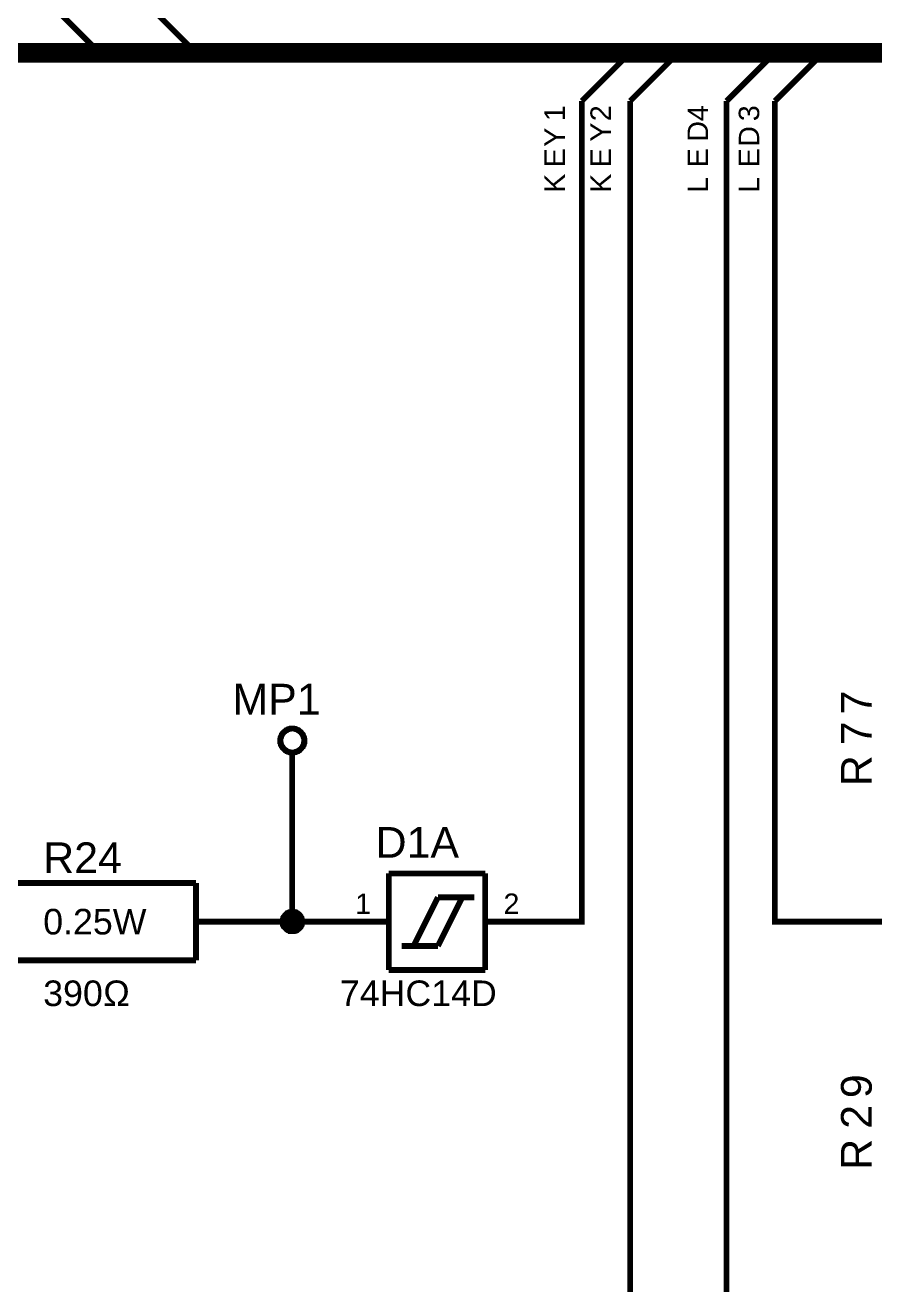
# Model space of a CAD drawing. Header units: millimetres. Extents: x -2024 to 917, y -725 to 13.
# Drawn here: x -1962.7 to -1918.7, y -630.5 to -565.2 of the extents above; entities that cross this region are included whole.
import ezdxf

# ---------------------------------------------------------------- set-up
doc = ezdxf.new("R2010")
doc.units = ezdxf.units.MM
doc.styles.get("Standard").update_dxf_attribs({"font": 'arial.ttf'})

msp = doc.modelspace()

# ---------------------------------------------------------------- linework, layer by layer
at = {"color": 7}
for points, const_width in [([(-1961.385, -564.167), (-1958.886, -566.668)], 0.3), ([(-1956.387, -564.167), (-1953.887, -566.668)], 0.3), ([(-1689.021, -629.177), (-1689.021, -566.668), (-2023.865, -566.668)], 1.016), ([(-1933.91, -569.168), (-1931.411, -566.668)], 0.3), ([(-1931.411, -569.168), (-1928.912, -566.668)], 0.3), ([(-1926.413, -569.168), (-1923.913, -566.668)], 0.3), ([(-1923.913, -569.168), (-1921.414, -566.668)], 0.3), ([(-1936.409, -611.675), (-1933.91, -611.675), (-1933.91, -569.168)], 0.3), ([(-1936.409, -669.167), (-1931.411, -669.167), (-1931.411, -569.168)], 0.3), ([(-1916.416, -669.167), (-1926.413, -669.167), (-1926.413, -569.168)], 0.3), ([(-1916.416, -611.675), (-1923.913, -611.675), (-1923.913, -569.168)], 0.3), ([(-1949.518, -602.302), (-1949.518, -602.269), (-1949.518, -602.236), (-1949.518, -602.203), (-1949.501, -602.17), (-1949.501, -602.137), (-1949.485, -602.12), (-1949.485, -602.087), (-1949.468, -602.054), (-1949.452, -602.037), (-1949.435, -602.004), (-1949.435, -601.971), (-1949.419, -601.955), (-1949.402, -601.921), (-1949.369, -601.905), (-1949.352, -601.872), (-1949.336, -601.855), (-1949.319, -601.839), (-1949.286, -601.822), (-1949.27, -601.805), (-1949.236, -601.772), (-1949.22, -601.756), (-1949.187, -601.756), (-1949.17, -601.739), (-1949.137, -601.723), (-1949.121, -601.706), (-1949.088, -601.706), (-1949.054, -601.69), (-1949.021, -601.69), (-1949.005, -601.673), (-1948.972, -601.673), (-1948.939, -601.673), (-1948.905, -601.673)], 0.3), ([(-1948.905, -601.673), (-1948.939, -601.673), (-1948.972, -601.673), (-1949.005, -601.673), (-1949.021, -601.69), (-1949.054, -601.69), (-1949.088, -601.706), (-1949.121, -601.706), (-1949.137, -601.723), (-1949.17, -601.739), (-1949.187, -601.756), (-1949.22, -601.756), (-1949.236, -601.772), (-1949.27, -601.805), (-1949.286, -601.822), (-1949.319, -601.839), (-1949.336, -601.855), (-1949.352, -601.872), (-1949.369, -601.905), (-1949.402, -601.921), (-1949.419, -601.955), (-1949.435, -601.971), (-1949.435, -602.004), (-1949.452, -602.037), (-1949.468, -602.054), (-1949.485, -602.087), (-1949.485, -602.12), (-1949.501, -602.137), (-1949.501, -602.17), (-1949.518, -602.203), (-1949.518, -602.236), (-1949.518, -602.269), (-1949.518, -602.302)], 0.3), ([(-1948.905, -601.673), (-1948.872, -601.673), (-1948.839, -601.673), (-1948.806, -601.673), (-1948.773, -601.69), (-1948.74, -601.69), (-1948.723, -601.706), (-1948.69, -601.706), (-1948.657, -601.723), (-1948.641, -601.739), (-1948.608, -601.756), (-1948.574, -601.756), (-1948.558, -601.772), (-1948.525, -601.805), (-1948.508, -601.822), (-1948.475, -601.839), (-1948.459, -601.855), (-1948.442, -601.872), (-1948.425, -601.905), (-1948.409, -601.921), (-1948.376, -601.955), (-1948.359, -601.971), (-1948.359, -602.004), (-1948.343, -602.037), (-1948.326, -602.054), (-1948.31, -602.087), (-1948.31, -602.12), (-1948.293, -602.137), (-1948.293, -602.17), (-1948.277, -602.203), (-1948.277, -602.236), (-1948.277, -602.269), (-1948.277, -602.302)], 0.3), ([(-1948.277, -602.302), (-1948.277, -602.269), (-1948.277, -602.236), (-1948.277, -602.203), (-1948.293, -602.17), (-1948.293, -602.137), (-1948.31, -602.12), (-1948.31, -602.087), (-1948.326, -602.054), (-1948.343, -602.037), (-1948.359, -602.004), (-1948.359, -601.971), (-1948.376, -601.955), (-1948.409, -601.921), (-1948.425, -601.905), (-1948.442, -601.872), (-1948.459, -601.855), (-1948.475, -601.839), (-1948.508, -601.822), (-1948.525, -601.805), (-1948.558, -601.772), (-1948.574, -601.756), (-1948.608, -601.756), (-1948.641, -601.739), (-1948.657, -601.723), (-1948.69, -601.706), (-1948.723, -601.706), (-1948.74, -601.69), (-1948.773, -601.69), (-1948.806, -601.673), (-1948.839, -601.673), (-1948.872, -601.673), (-1948.905, -601.673)], 0.3), ([(-1948.905, -602.915), (-1948.939, -602.915), (-1948.972, -602.915), (-1949.005, -602.915), (-1949.021, -602.898), (-1949.054, -602.898), (-1949.088, -602.882), (-1949.121, -602.882), (-1949.137, -602.865), (-1949.17, -602.849), (-1949.187, -602.832), (-1949.22, -602.832), (-1949.236, -602.816), (-1949.27, -602.799), (-1949.286, -602.766), (-1949.319, -602.749), (-1949.336, -602.733), (-1949.352, -602.716), (-1949.369, -602.683), (-1949.402, -602.667), (-1949.419, -602.633), (-1949.435, -602.617), (-1949.435, -602.584), (-1949.452, -602.567), (-1949.468, -602.534), (-1949.485, -602.518), (-1949.485, -602.484), (-1949.501, -602.451), (-1949.501, -602.418), (-1949.518, -602.402), (-1949.518, -602.368), (-1949.518, -602.335), (-1949.518, -602.302)], 0.3), ([(-1949.518, -602.302), (-1949.518, -602.302)], 0.3), ([(-1949.518, -602.302), (-1949.518, -602.335), (-1949.518, -602.368), (-1949.518, -602.402), (-1949.501, -602.418), (-1949.501, -602.451), (-1949.485, -602.484), (-1949.485, -602.518), (-1949.468, -602.534), (-1949.452, -602.567), (-1949.435, -602.584), (-1949.435, -602.617), (-1949.419, -602.633), (-1949.402, -602.667), (-1949.369, -602.683), (-1949.352, -602.716), (-1949.336, -602.733), (-1949.319, -602.749), (-1949.286, -602.766), (-1949.27, -602.799), (-1949.236, -602.816), (-1949.22, -602.832), (-1949.187, -602.832), (-1949.17, -602.849), (-1949.137, -602.865), (-1949.121, -602.882), (-1949.088, -602.882), (-1949.054, -602.898), (-1949.021, -602.898), (-1949.005, -602.915), (-1948.972, -602.915), (-1948.939, -602.915), (-1948.905, -602.915)], 0.3), ([(-1948.277, -602.302), (-1948.277, -602.335), (-1948.277, -602.368), (-1948.277, -602.402), (-1948.293, -602.418), (-1948.293, -602.451), (-1948.31, -602.484), (-1948.31, -602.518), (-1948.326, -602.534), (-1948.343, -602.567), (-1948.359, -602.584), (-1948.359, -602.617), (-1948.376, -602.633), (-1948.409, -602.667), (-1948.425, -602.683), (-1948.442, -602.716), (-1948.459, -602.733), (-1948.475, -602.749), (-1948.508, -602.766), (-1948.525, -602.799), (-1948.558, -602.816), (-1948.574, -602.832), (-1948.608, -602.832), (-1948.641, -602.849), (-1948.657, -602.865), (-1948.69, -602.882), (-1948.723, -602.882), (-1948.74, -602.898), (-1948.773, -602.898), (-1948.806, -602.915), (-1948.839, -602.915), (-1948.872, -602.915), (-1948.905, -602.915)], 0.3), ([(-1948.905, -602.915), (-1948.872, -602.915), (-1948.839, -602.915), (-1948.806, -602.915), (-1948.773, -602.898), (-1948.74, -602.898), (-1948.723, -602.882), (-1948.69, -602.882), (-1948.657, -602.865), (-1948.641, -602.849), (-1948.608, -602.832), (-1948.574, -602.832), (-1948.558, -602.816), (-1948.525, -602.799), (-1948.508, -602.766), (-1948.475, -602.749), (-1948.459, -602.733), (-1948.442, -602.716), (-1948.425, -602.683), (-1948.409, -602.667), (-1948.376, -602.633), (-1948.359, -602.617), (-1948.359, -602.584), (-1948.343, -602.567), (-1948.326, -602.534), (-1948.31, -602.518), (-1948.31, -602.484), (-1948.293, -602.451), (-1948.293, -602.418), (-1948.277, -602.402), (-1948.277, -602.368), (-1948.277, -602.335), (-1948.277, -602.302)], 0.3), ([(-1948.277, -602.302), (-1948.277, -602.302), (-1948.277, -602.302), (-1948.277, -602.302), (-1948.277, -602.302), (-1948.277, -602.302), (-1948.277, -602.302), (-1948.277, -602.302), (-1948.277, -602.302), (-1948.277, -602.302), (-1948.277, -602.302), (-1948.277, -602.302), (-1948.277, -602.302), (-1948.277, -602.302), (-1948.277, -602.302), (-1948.277, -602.302), (-1948.277, -602.302), (-1948.277, -602.302), (-1948.277, -602.302), (-1948.277, -602.302), (-1948.277, -602.302), (-1948.277, -602.302), (-1948.277, -602.302), (-1948.277, -602.302), (-1948.277, -602.302), (-1948.277, -602.302), (-1948.277, -602.302), (-1948.277, -602.302), (-1948.277, -602.302), (-1948.277, -602.302), (-1948.277, -602.302), (-1948.277, -602.302), (-1948.277, -602.302)], 0.3), ([(-1948.277, -602.302), (-1948.277, -602.302)], 0.3), ([(-1948.905, -602.915), (-1948.905, -604.173)], 0.3), ([(-1948.905, -604.173), (-1948.905, -611.675)], 0.3), ([(-1943.907, -609.174), (-1938.909, -609.174)], 0.3), ([(-1943.907, -614.175), (-1943.907, -609.174)], 0.3), ([(-1938.909, -609.174), (-1938.909, -614.175)], 0.3), ([(-1963.884, -609.671), (-1953.887, -609.671)], 0.3), ([(-1953.887, -609.671), (-1953.887, -613.678)], 0.3), ([(-1942.616, -612.933), (-1941.358, -610.416)], 0.3), ([(-1941.358, -610.416), (-1939.471, -610.416)], 0.3), ([(-1941.358, -612.933), (-1940.1, -610.416)], 0.3), ([(-1949.402, -611.675), (-1949.402, -611.641), (-1949.402, -611.625), (-1949.402, -611.592), (-1949.385, -611.575), (-1949.385, -611.542), (-1949.385, -611.526), (-1949.369, -611.492), (-1949.369, -611.476), (-1949.352, -611.459), (-1949.336, -611.426), (-1949.336, -611.41), (-1949.319, -611.393), (-1949.303, -611.377), (-1949.286, -611.343), (-1949.27, -611.327), (-1949.253, -611.31), (-1949.236, -611.294), (-1949.22, -611.277), (-1949.203, -611.261), (-1949.187, -611.244), (-1949.154, -611.244), (-1949.137, -611.227), (-1949.121, -611.211), (-1949.088, -611.194), (-1949.071, -611.194), (-1949.054, -611.178), (-1949.021, -611.178), (-1949.005, -611.178), (-1948.972, -611.161), (-1948.955, -611.161), (-1948.922, -611.161), (-1948.905, -611.161)], 0.3), ([(-1949.402, -611.675), (-1949.402, -611.641), (-1949.402, -611.625), (-1949.402, -611.592), (-1949.385, -611.575), (-1949.385, -611.542), (-1949.385, -611.526), (-1949.369, -611.492), (-1949.369, -611.476), (-1949.352, -611.459), (-1949.336, -611.426), (-1949.336, -611.41), (-1949.319, -611.393), (-1949.303, -611.377), (-1949.286, -611.343), (-1949.27, -611.327), (-1949.253, -611.31), (-1949.236, -611.294), (-1949.22, -611.277), (-1949.203, -611.261), (-1949.187, -611.244), (-1949.154, -611.244), (-1949.137, -611.227), (-1949.121, -611.211), (-1949.088, -611.194), (-1949.071, -611.194), (-1949.054, -611.178), (-1949.021, -611.178), (-1949.005, -611.178), (-1948.972, -611.161), (-1948.955, -611.161), (-1948.922, -611.161), (-1948.905, -611.161)], 0.3), ([(-1949.402, -611.675), (-1949.402, -611.641), (-1949.402, -611.625), (-1949.402, -611.592), (-1949.385, -611.575), (-1949.385, -611.542), (-1949.385, -611.526), (-1949.369, -611.492), (-1949.369, -611.476), (-1949.352, -611.459), (-1949.336, -611.426), (-1949.336, -611.41), (-1949.319, -611.393), (-1949.303, -611.377), (-1949.286, -611.343), (-1949.27, -611.327), (-1949.253, -611.31), (-1949.236, -611.294), (-1949.22, -611.277), (-1949.203, -611.261), (-1949.187, -611.244), (-1949.154, -611.244), (-1949.137, -611.227), (-1949.121, -611.211), (-1949.088, -611.194), (-1949.071, -611.194), (-1949.054, -611.178), (-1949.021, -611.178), (-1949.005, -611.178), (-1948.972, -611.161), (-1948.955, -611.161), (-1948.922, -611.161), (-1948.905, -611.161)], 0.3), ([(-1949.402, -611.675), (-1949.402, -611.641), (-1949.402, -611.625), (-1949.402, -611.592), (-1949.385, -611.575), (-1949.385, -611.542), (-1949.385, -611.526), (-1949.369, -611.492), (-1949.369, -611.476), (-1949.352, -611.459), (-1949.336, -611.426), (-1949.336, -611.41), (-1949.319, -611.393), (-1949.303, -611.377), (-1949.286, -611.343), (-1949.27, -611.327), (-1949.253, -611.31), (-1949.236, -611.294), (-1949.22, -611.277), (-1949.203, -611.261), (-1949.187, -611.244), (-1949.154, -611.244), (-1949.137, -611.227), (-1949.121, -611.211), (-1949.088, -611.194), (-1949.071, -611.194), (-1949.054, -611.178), (-1949.021, -611.178), (-1949.005, -611.178), (-1948.972, -611.161), (-1948.955, -611.161), (-1948.922, -611.161), (-1948.905, -611.161)], 0.3), ([(-1949.402, -611.675), (-1949.402, -611.641), (-1949.402, -611.625), (-1949.402, -611.592), (-1949.385, -611.575), (-1949.385, -611.542), (-1949.385, -611.526), (-1949.369, -611.492), (-1949.369, -611.476), (-1949.352, -611.459), (-1949.336, -611.426), (-1949.336, -611.41), (-1949.319, -611.393), (-1949.303, -611.377), (-1949.286, -611.343), (-1949.27, -611.327), (-1949.253, -611.31), (-1949.236, -611.294), (-1949.22, -611.277), (-1949.203, -611.261), (-1949.187, -611.244), (-1949.154, -611.244), (-1949.137, -611.227), (-1949.121, -611.211), (-1949.088, -611.194), (-1949.071, -611.194), (-1949.054, -611.178), (-1949.021, -611.178), (-1949.005, -611.178), (-1948.972, -611.161), (-1948.955, -611.161), (-1948.922, -611.161), (-1948.905, -611.161)], 0.0991), ([(-1949.402, -611.675), (-1949.402, -611.641), (-1949.402, -611.625), (-1949.402, -611.592), (-1949.385, -611.575), (-1949.385, -611.542), (-1949.385, -611.526), (-1949.369, -611.492), (-1949.369, -611.476), (-1949.352, -611.459), (-1949.336, -611.426), (-1949.336, -611.41), (-1949.319, -611.393), (-1949.303, -611.377), (-1949.286, -611.343), (-1949.27, -611.327), (-1949.253, -611.31), (-1949.236, -611.294), (-1949.22, -611.277), (-1949.203, -611.261), (-1949.187, -611.244), (-1949.154, -611.244), (-1949.137, -611.227), (-1949.121, -611.211), (-1949.088, -611.194), (-1949.071, -611.194), (-1949.054, -611.178), (-1949.021, -611.178), (-1949.005, -611.178), (-1948.972, -611.161), (-1948.955, -611.161), (-1948.922, -611.161), (-1948.905, -611.161)], 0.0991), ([(-1949.402, -611.675), (-1949.402, -611.641), (-1949.402, -611.625), (-1949.402, -611.592), (-1949.385, -611.575), (-1949.385, -611.542), (-1949.385, -611.526), (-1949.369, -611.492), (-1949.369, -611.476), (-1949.352, -611.459), (-1949.336, -611.426), (-1949.336, -611.41), (-1949.319, -611.393), (-1949.303, -611.377), (-1949.286, -611.343), (-1949.27, -611.327), (-1949.253, -611.31), (-1949.236, -611.294), (-1949.22, -611.277), (-1949.203, -611.261), (-1949.187, -611.244), (-1949.154, -611.244), (-1949.137, -611.227), (-1949.121, -611.211), (-1949.088, -611.194), (-1949.071, -611.194), (-1949.054, -611.178), (-1949.021, -611.178), (-1949.005, -611.178), (-1948.972, -611.161), (-1948.955, -611.161), (-1948.922, -611.161), (-1948.905, -611.161)], 0.0991), ([(-1949.402, -611.675), (-1949.402, -611.641), (-1949.402, -611.625), (-1949.402, -611.592), (-1949.385, -611.575), (-1949.385, -611.542), (-1949.385, -611.526), (-1949.369, -611.492), (-1949.369, -611.476), (-1949.352, -611.459), (-1949.336, -611.426), (-1949.336, -611.41), (-1949.319, -611.393), (-1949.303, -611.377), (-1949.286, -611.343), (-1949.27, -611.327), (-1949.253, -611.31), (-1949.236, -611.294), (-1949.22, -611.277), (-1949.203, -611.261), (-1949.187, -611.244), (-1949.154, -611.244), (-1949.137, -611.227), (-1949.121, -611.211), (-1949.088, -611.194), (-1949.071, -611.194), (-1949.054, -611.178), (-1949.021, -611.178), (-1949.005, -611.178), (-1948.972, -611.161), (-1948.955, -611.161), (-1948.922, -611.161), (-1948.905, -611.161)], 0.0991), ([(-1948.905, -611.161), (-1948.905, -611.161)], 0.3), ([(-1948.905, -611.161), (-1948.872, -611.161), (-1948.856, -611.161), (-1948.823, -611.161), (-1948.806, -611.178), (-1948.773, -611.178), (-1948.756, -611.178), (-1948.723, -611.194), (-1948.707, -611.194), (-1948.69, -611.211), (-1948.657, -611.227), (-1948.641, -611.244), (-1948.624, -611.244), (-1948.608, -611.261), (-1948.574, -611.277), (-1948.558, -611.294), (-1948.541, -611.31), (-1948.525, -611.327), (-1948.508, -611.343), (-1948.492, -611.377), (-1948.475, -611.393), (-1948.475, -611.41), (-1948.459, -611.426), (-1948.442, -611.459), (-1948.425, -611.476), (-1948.425, -611.492), (-1948.409, -611.526), (-1948.409, -611.542), (-1948.409, -611.575), (-1948.392, -611.592), (-1948.392, -611.625), (-1948.392, -611.641), (-1948.392, -611.675)], 0.3), ([(-1948.905, -611.161), (-1948.905, -611.161)], 0.3), ([(-1948.905, -611.161), (-1948.872, -611.161), (-1948.856, -611.161), (-1948.823, -611.161), (-1948.806, -611.178), (-1948.773, -611.178), (-1948.756, -611.178), (-1948.723, -611.194), (-1948.707, -611.194), (-1948.69, -611.211), (-1948.657, -611.227), (-1948.641, -611.244), (-1948.624, -611.244), (-1948.608, -611.261), (-1948.574, -611.277), (-1948.558, -611.294), (-1948.541, -611.31), (-1948.525, -611.327), (-1948.508, -611.343), (-1948.492, -611.377), (-1948.475, -611.393), (-1948.475, -611.41), (-1948.459, -611.426), (-1948.442, -611.459), (-1948.425, -611.476), (-1948.425, -611.492), (-1948.409, -611.526), (-1948.409, -611.542), (-1948.409, -611.575), (-1948.392, -611.592), (-1948.392, -611.625), (-1948.392, -611.641), (-1948.392, -611.675)], 0.3), ([(-1948.905, -611.161), (-1948.905, -611.161)], 0.3), ([(-1948.905, -611.161), (-1948.872, -611.161), (-1948.856, -611.161), (-1948.823, -611.161), (-1948.806, -611.178), (-1948.773, -611.178), (-1948.756, -611.178), (-1948.723, -611.194), (-1948.707, -611.194), (-1948.69, -611.211), (-1948.657, -611.227), (-1948.641, -611.244), (-1948.624, -611.244), (-1948.608, -611.261), (-1948.574, -611.277), (-1948.558, -611.294), (-1948.541, -611.31), (-1948.525, -611.327), (-1948.508, -611.343), (-1948.492, -611.377), (-1948.475, -611.393), (-1948.475, -611.41), (-1948.459, -611.426), (-1948.442, -611.459), (-1948.425, -611.476), (-1948.425, -611.492), (-1948.409, -611.526), (-1948.409, -611.542), (-1948.409, -611.575), (-1948.392, -611.592), (-1948.392, -611.625), (-1948.392, -611.641), (-1948.392, -611.675)], 0.3), ([(-1948.905, -611.161), (-1948.905, -611.161)], 0.3), ([(-1948.905, -611.161), (-1948.872, -611.161), (-1948.856, -611.161), (-1948.823, -611.161), (-1948.806, -611.178), (-1948.773, -611.178), (-1948.756, -611.178), (-1948.723, -611.194), (-1948.707, -611.194), (-1948.69, -611.211), (-1948.657, -611.227), (-1948.641, -611.244), (-1948.624, -611.244), (-1948.608, -611.261), (-1948.574, -611.277), (-1948.558, -611.294), (-1948.541, -611.31), (-1948.525, -611.327), (-1948.508, -611.343), (-1948.492, -611.377), (-1948.475, -611.393), (-1948.475, -611.41), (-1948.459, -611.426), (-1948.442, -611.459), (-1948.425, -611.476), (-1948.425, -611.492), (-1948.409, -611.526), (-1948.409, -611.542), (-1948.409, -611.575), (-1948.392, -611.592), (-1948.392, -611.625), (-1948.392, -611.641), (-1948.392, -611.675)], 0.3), ([(-1948.905, -611.161), (-1948.905, -611.161)], 0.0991), ([(-1948.905, -611.161), (-1948.872, -611.161), (-1948.856, -611.161), (-1948.823, -611.161), (-1948.806, -611.178), (-1948.773, -611.178), (-1948.756, -611.178), (-1948.723, -611.194), (-1948.707, -611.194), (-1948.69, -611.211), (-1948.657, -611.227), (-1948.641, -611.244), (-1948.624, -611.244), (-1948.608, -611.261), (-1948.574, -611.277), (-1948.558, -611.294), (-1948.541, -611.31), (-1948.525, -611.327), (-1948.508, -611.343), (-1948.492, -611.377), (-1948.475, -611.393), (-1948.475, -611.41), (-1948.459, -611.426), (-1948.442, -611.459), (-1948.425, -611.476), (-1948.425, -611.492), (-1948.409, -611.526), (-1948.409, -611.542), (-1948.409, -611.575), (-1948.392, -611.592), (-1948.392, -611.625), (-1948.392, -611.641), (-1948.392, -611.675)], 0.0991), ([(-1948.905, -611.161), (-1948.905, -611.161)], 0.0991), ([(-1948.905, -611.161), (-1948.872, -611.161), (-1948.856, -611.161), (-1948.823, -611.161), (-1948.806, -611.178), (-1948.773, -611.178), (-1948.756, -611.178), (-1948.723, -611.194), (-1948.707, -611.194), (-1948.69, -611.211), (-1948.657, -611.227), (-1948.641, -611.244), (-1948.624, -611.244), (-1948.608, -611.261), (-1948.574, -611.277), (-1948.558, -611.294), (-1948.541, -611.31), (-1948.525, -611.327), (-1948.508, -611.343), (-1948.492, -611.377), (-1948.475, -611.393), (-1948.475, -611.41), (-1948.459, -611.426), (-1948.442, -611.459), (-1948.425, -611.476), (-1948.425, -611.492), (-1948.409, -611.526), (-1948.409, -611.542), (-1948.409, -611.575), (-1948.392, -611.592), (-1948.392, -611.625), (-1948.392, -611.641), (-1948.392, -611.675)], 0.0991), ([(-1948.905, -611.161), (-1948.905, -611.161)], 0.0991), ([(-1948.905, -611.161), (-1948.872, -611.161), (-1948.856, -611.161), (-1948.823, -611.161), (-1948.806, -611.178), (-1948.773, -611.178), (-1948.756, -611.178), (-1948.723, -611.194), (-1948.707, -611.194), (-1948.69, -611.211), (-1948.657, -611.227), (-1948.641, -611.244), (-1948.624, -611.244), (-1948.608, -611.261), (-1948.574, -611.277), (-1948.558, -611.294), (-1948.541, -611.31), (-1948.525, -611.327), (-1948.508, -611.343), (-1948.492, -611.377), (-1948.475, -611.393), (-1948.475, -611.41), (-1948.459, -611.426), (-1948.442, -611.459), (-1948.425, -611.476), (-1948.425, -611.492), (-1948.409, -611.526), (-1948.409, -611.542), (-1948.409, -611.575), (-1948.392, -611.592), (-1948.392, -611.625), (-1948.392, -611.641), (-1948.392, -611.675)], 0.0991), ([(-1948.905, -611.161), (-1948.905, -611.161)], 0.0991), ([(-1948.905, -611.161), (-1948.872, -611.161), (-1948.856, -611.161), (-1948.823, -611.161), (-1948.806, -611.178), (-1948.773, -611.178), (-1948.756, -611.178), (-1948.723, -611.194), (-1948.707, -611.194), (-1948.69, -611.211), (-1948.657, -611.227), (-1948.641, -611.244), (-1948.624, -611.244), (-1948.608, -611.261), (-1948.574, -611.277), (-1948.558, -611.294), (-1948.541, -611.31), (-1948.525, -611.327), (-1948.508, -611.343), (-1948.492, -611.377), (-1948.475, -611.393), (-1948.475, -611.41), (-1948.459, -611.426), (-1948.442, -611.459), (-1948.425, -611.476), (-1948.425, -611.492), (-1948.409, -611.526), (-1948.409, -611.542), (-1948.409, -611.575), (-1948.392, -611.592), (-1948.392, -611.625), (-1948.392, -611.641), (-1948.392, -611.675)], 0.0991), ([(-1953.887, -611.675), (-1951.405, -611.675)], 0.3), ([(-1951.405, -611.675), (-1948.905, -611.675), (-1946.406, -611.675)], 0.3), ([(-1948.905, -612.171), (-1948.922, -612.171), (-1948.955, -612.171), (-1948.972, -612.171), (-1949.005, -612.155), (-1949.021, -612.155), (-1949.054, -612.155), (-1949.071, -612.138), (-1949.088, -612.138), (-1949.121, -612.122), (-1949.137, -612.105), (-1949.154, -612.105), (-1949.187, -612.089), (-1949.203, -612.072), (-1949.22, -612.055), (-1949.236, -612.039), (-1949.253, -612.022), (-1949.27, -612.006), (-1949.286, -611.989), (-1949.303, -611.973), (-1949.319, -611.956), (-1949.336, -611.94), (-1949.336, -611.906), (-1949.352, -611.89), (-1949.369, -611.873), (-1949.369, -611.84), (-1949.385, -611.824), (-1949.385, -611.807), (-1949.385, -611.774), (-1949.402, -611.757), (-1949.402, -611.724), (-1949.402, -611.708), (-1949.402, -611.675)], 0.3), ([(-1949.402, -611.675), (-1949.402, -611.675)], 0.3), ([(-1948.905, -612.171), (-1948.922, -612.171), (-1948.955, -612.171), (-1948.972, -612.171), (-1949.005, -612.155), (-1949.021, -612.155), (-1949.054, -612.155), (-1949.071, -612.138), (-1949.088, -612.138), (-1949.121, -612.122), (-1949.137, -612.105), (-1949.154, -612.105), (-1949.187, -612.089), (-1949.203, -612.072), (-1949.22, -612.055), (-1949.236, -612.039), (-1949.253, -612.022), (-1949.27, -612.006), (-1949.286, -611.989), (-1949.303, -611.973), (-1949.319, -611.956), (-1949.336, -611.94), (-1949.336, -611.906), (-1949.352, -611.89), (-1949.369, -611.873), (-1949.369, -611.84), (-1949.385, -611.824), (-1949.385, -611.807), (-1949.385, -611.774), (-1949.402, -611.757), (-1949.402, -611.724), (-1949.402, -611.708), (-1949.402, -611.675)], 0.3), ([(-1949.402, -611.675), (-1949.402, -611.675)], 0.3), ([(-1948.905, -612.171), (-1948.922, -612.171), (-1948.955, -612.171), (-1948.972, -612.171), (-1949.005, -612.155), (-1949.021, -612.155), (-1949.054, -612.155), (-1949.071, -612.138), (-1949.088, -612.138), (-1949.121, -612.122), (-1949.137, -612.105), (-1949.154, -612.105), (-1949.187, -612.089), (-1949.203, -612.072), (-1949.22, -612.055), (-1949.236, -612.039), (-1949.253, -612.022), (-1949.27, -612.006), (-1949.286, -611.989), (-1949.303, -611.973), (-1949.319, -611.956), (-1949.336, -611.94), (-1949.336, -611.906), (-1949.352, -611.89), (-1949.369, -611.873), (-1949.369, -611.84), (-1949.385, -611.824), (-1949.385, -611.807), (-1949.385, -611.774), (-1949.402, -611.757), (-1949.402, -611.724), (-1949.402, -611.708), (-1949.402, -611.675)], 0.3), ([(-1949.402, -611.675), (-1949.402, -611.675)], 0.3), ([(-1948.905, -612.171), (-1948.922, -612.171), (-1948.955, -612.171), (-1948.972, -612.171), (-1949.005, -612.155), (-1949.021, -612.155), (-1949.054, -612.155), (-1949.071, -612.138), (-1949.088, -612.138), (-1949.121, -612.122), (-1949.137, -612.105), (-1949.154, -612.105), (-1949.187, -612.089), (-1949.203, -612.072), (-1949.22, -612.055), (-1949.236, -612.039), (-1949.253, -612.022), (-1949.27, -612.006), (-1949.286, -611.989), (-1949.303, -611.973), (-1949.319, -611.956), (-1949.336, -611.94), (-1949.336, -611.906), (-1949.352, -611.89), (-1949.369, -611.873), (-1949.369, -611.84), (-1949.385, -611.824), (-1949.385, -611.807), (-1949.385, -611.774), (-1949.402, -611.757), (-1949.402, -611.724), (-1949.402, -611.708), (-1949.402, -611.675)], 0.3), ([(-1949.402, -611.675), (-1949.402, -611.675)], 0.3), ([(-1948.905, -612.171), (-1948.922, -612.171), (-1948.955, -612.171), (-1948.972, -612.171), (-1949.005, -612.155), (-1949.021, -612.155), (-1949.054, -612.155), (-1949.071, -612.138), (-1949.088, -612.138), (-1949.121, -612.122), (-1949.137, -612.105), (-1949.154, -612.105), (-1949.187, -612.089), (-1949.203, -612.072), (-1949.22, -612.055), (-1949.236, -612.039), (-1949.253, -612.022), (-1949.27, -612.006), (-1949.286, -611.989), (-1949.303, -611.973), (-1949.319, -611.956), (-1949.336, -611.94), (-1949.336, -611.906), (-1949.352, -611.89), (-1949.369, -611.873), (-1949.369, -611.84), (-1949.385, -611.824), (-1949.385, -611.807), (-1949.385, -611.774), (-1949.402, -611.757), (-1949.402, -611.724), (-1949.402, -611.708), (-1949.402, -611.675)], 0.0991), ([(-1949.402, -611.675), (-1949.402, -611.675)], 0.0991), ([(-1948.905, -612.171), (-1948.922, -612.171), (-1948.955, -612.171), (-1948.972, -612.171), (-1949.005, -612.155), (-1949.021, -612.155), (-1949.054, -612.155), (-1949.071, -612.138), (-1949.088, -612.138), (-1949.121, -612.122), (-1949.137, -612.105), (-1949.154, -612.105), (-1949.187, -612.089), (-1949.203, -612.072), (-1949.22, -612.055), (-1949.236, -612.039), (-1949.253, -612.022), (-1949.27, -612.006), (-1949.286, -611.989), (-1949.303, -611.973), (-1949.319, -611.956), (-1949.336, -611.94), (-1949.336, -611.906), (-1949.352, -611.89), (-1949.369, -611.873), (-1949.369, -611.84), (-1949.385, -611.824), (-1949.385, -611.807), (-1949.385, -611.774), (-1949.402, -611.757), (-1949.402, -611.724), (-1949.402, -611.708), (-1949.402, -611.675)], 0.0991), ([(-1949.402, -611.675), (-1949.402, -611.675)], 0.0991), ([(-1948.905, -612.171), (-1948.922, -612.171), (-1948.955, -612.171), (-1948.972, -612.171), (-1949.005, -612.155), (-1949.021, -612.155), (-1949.054, -612.155), (-1949.071, -612.138), (-1949.088, -612.138), (-1949.121, -612.122), (-1949.137, -612.105), (-1949.154, -612.105), (-1949.187, -612.089), (-1949.203, -612.072), (-1949.22, -612.055), (-1949.236, -612.039), (-1949.253, -612.022), (-1949.27, -612.006), (-1949.286, -611.989), (-1949.303, -611.973), (-1949.319, -611.956), (-1949.336, -611.94), (-1949.336, -611.906), (-1949.352, -611.89), (-1949.369, -611.873), (-1949.369, -611.84), (-1949.385, -611.824), (-1949.385, -611.807), (-1949.385, -611.774), (-1949.402, -611.757), (-1949.402, -611.724), (-1949.402, -611.708), (-1949.402, -611.675)], 0.0991), ([(-1949.402, -611.675), (-1949.402, -611.675)], 0.0991), ([(-1948.905, -612.171), (-1948.922, -612.171), (-1948.955, -612.171), (-1948.972, -612.171), (-1949.005, -612.155), (-1949.021, -612.155), (-1949.054, -612.155), (-1949.071, -612.138), (-1949.088, -612.138), (-1949.121, -612.122), (-1949.137, -612.105), (-1949.154, -612.105), (-1949.187, -612.089), (-1949.203, -612.072), (-1949.22, -612.055), (-1949.236, -612.039), (-1949.253, -612.022), (-1949.27, -612.006), (-1949.286, -611.989), (-1949.303, -611.973), (-1949.319, -611.956), (-1949.336, -611.94), (-1949.336, -611.906), (-1949.352, -611.89), (-1949.369, -611.873), (-1949.369, -611.84), (-1949.385, -611.824), (-1949.385, -611.807), (-1949.385, -611.774), (-1949.402, -611.757), (-1949.402, -611.724), (-1949.402, -611.708), (-1949.402, -611.675)], 0.0991), ([(-1949.402, -611.675), (-1949.402, -611.675)], 0.0991), ([(-1948.392, -611.675), (-1948.392, -611.708), (-1948.392, -611.724), (-1948.392, -611.757), (-1948.409, -611.774), (-1948.409, -611.807), (-1948.409, -611.824), (-1948.425, -611.84), (-1948.425, -611.873), (-1948.442, -611.89), (-1948.459, -611.906), (-1948.475, -611.94), (-1948.475, -611.956), (-1948.492, -611.973), (-1948.508, -611.989), (-1948.525, -612.006), (-1948.541, -612.022), (-1948.558, -612.039), (-1948.574, -612.055), (-1948.608, -612.072), (-1948.624, -612.089), (-1948.641, -612.105), (-1948.657, -612.105), (-1948.69, -612.122), (-1948.707, -612.138), (-1948.723, -612.138), (-1948.756, -612.155), (-1948.773, -612.155), (-1948.806, -612.155), (-1948.823, -612.171), (-1948.856, -612.171), (-1948.872, -612.171), (-1948.905, -612.171)], 0.3), ([(-1948.392, -611.675), (-1948.392, -611.708), (-1948.392, -611.724), (-1948.392, -611.757), (-1948.409, -611.774), (-1948.409, -611.807), (-1948.409, -611.824), (-1948.425, -611.84), (-1948.425, -611.873), (-1948.442, -611.89), (-1948.459, -611.906), (-1948.475, -611.94), (-1948.475, -611.956), (-1948.492, -611.973), (-1948.508, -611.989), (-1948.525, -612.006), (-1948.541, -612.022), (-1948.558, -612.039), (-1948.574, -612.055), (-1948.608, -612.072), (-1948.624, -612.089), (-1948.641, -612.105), (-1948.657, -612.105), (-1948.69, -612.122), (-1948.707, -612.138), (-1948.723, -612.138), (-1948.756, -612.155), (-1948.773, -612.155), (-1948.806, -612.155), (-1948.823, -612.171), (-1948.856, -612.171), (-1948.872, -612.171), (-1948.905, -612.171)], 0.3), ([(-1948.392, -611.675), (-1948.392, -611.708), (-1948.392, -611.724), (-1948.392, -611.757), (-1948.409, -611.774), (-1948.409, -611.807), (-1948.409, -611.824), (-1948.425, -611.84), (-1948.425, -611.873), (-1948.442, -611.89), (-1948.459, -611.906), (-1948.475, -611.94), (-1948.475, -611.956), (-1948.492, -611.973), (-1948.508, -611.989), (-1948.525, -612.006), (-1948.541, -612.022), (-1948.558, -612.039), (-1948.574, -612.055), (-1948.608, -612.072), (-1948.624, -612.089), (-1948.641, -612.105), (-1948.657, -612.105), (-1948.69, -612.122), (-1948.707, -612.138), (-1948.723, -612.138), (-1948.756, -612.155), (-1948.773, -612.155), (-1948.806, -612.155), (-1948.823, -612.171), (-1948.856, -612.171), (-1948.872, -612.171), (-1948.905, -612.171)], 0.3), ([(-1948.392, -611.675), (-1948.392, -611.708), (-1948.392, -611.724), (-1948.392, -611.757), (-1948.409, -611.774), (-1948.409, -611.807), (-1948.409, -611.824), (-1948.425, -611.84), (-1948.425, -611.873), (-1948.442, -611.89), (-1948.459, -611.906), (-1948.475, -611.94), (-1948.475, -611.956), (-1948.492, -611.973), (-1948.508, -611.989), (-1948.525, -612.006), (-1948.541, -612.022), (-1948.558, -612.039), (-1948.574, -612.055), (-1948.608, -612.072), (-1948.624, -612.089), (-1948.641, -612.105), (-1948.657, -612.105), (-1948.69, -612.122), (-1948.707, -612.138), (-1948.723, -612.138), (-1948.756, -612.155), (-1948.773, -612.155), (-1948.806, -612.155), (-1948.823, -612.171), (-1948.856, -612.171), (-1948.872, -612.171), (-1948.905, -612.171)], 0.3), ([(-1948.392, -611.675), (-1948.392, -611.708), (-1948.392, -611.724), (-1948.392, -611.757), (-1948.409, -611.774), (-1948.409, -611.807), (-1948.409, -611.824), (-1948.425, -611.84), (-1948.425, -611.873), (-1948.442, -611.89), (-1948.459, -611.906), (-1948.475, -611.94), (-1948.475, -611.956), (-1948.492, -611.973), (-1948.508, -611.989), (-1948.525, -612.006), (-1948.541, -612.022), (-1948.558, -612.039), (-1948.574, -612.055), (-1948.608, -612.072), (-1948.624, -612.089), (-1948.641, -612.105), (-1948.657, -612.105), (-1948.69, -612.122), (-1948.707, -612.138), (-1948.723, -612.138), (-1948.756, -612.155), (-1948.773, -612.155), (-1948.806, -612.155), (-1948.823, -612.171), (-1948.856, -612.171), (-1948.872, -612.171), (-1948.905, -612.171)], 0.0991), ([(-1948.392, -611.675), (-1948.392, -611.708), (-1948.392, -611.724), (-1948.392, -611.757), (-1948.409, -611.774), (-1948.409, -611.807), (-1948.409, -611.824), (-1948.425, -611.84), (-1948.425, -611.873), (-1948.442, -611.89), (-1948.459, -611.906), (-1948.475, -611.94), (-1948.475, -611.956), (-1948.492, -611.973), (-1948.508, -611.989), (-1948.525, -612.006), (-1948.541, -612.022), (-1948.558, -612.039), (-1948.574, -612.055), (-1948.608, -612.072), (-1948.624, -612.089), (-1948.641, -612.105), (-1948.657, -612.105), (-1948.69, -612.122), (-1948.707, -612.138), (-1948.723, -612.138), (-1948.756, -612.155), (-1948.773, -612.155), (-1948.806, -612.155), (-1948.823, -612.171), (-1948.856, -612.171), (-1948.872, -612.171), (-1948.905, -612.171)], 0.0991), ([(-1948.392, -611.675), (-1948.392, -611.708), (-1948.392, -611.724), (-1948.392, -611.757), (-1948.409, -611.774), (-1948.409, -611.807), (-1948.409, -611.824), (-1948.425, -611.84), (-1948.425, -611.873), (-1948.442, -611.89), (-1948.459, -611.906), (-1948.475, -611.94), (-1948.475, -611.956), (-1948.492, -611.973), (-1948.508, -611.989), (-1948.525, -612.006), (-1948.541, -612.022), (-1948.558, -612.039), (-1948.574, -612.055), (-1948.608, -612.072), (-1948.624, -612.089), (-1948.641, -612.105), (-1948.657, -612.105), (-1948.69, -612.122), (-1948.707, -612.138), (-1948.723, -612.138), (-1948.756, -612.155), (-1948.773, -612.155), (-1948.806, -612.155), (-1948.823, -612.171), (-1948.856, -612.171), (-1948.872, -612.171), (-1948.905, -612.171)], 0.0991), ([(-1948.392, -611.675), (-1948.392, -611.708), (-1948.392, -611.724), (-1948.392, -611.757), (-1948.409, -611.774), (-1948.409, -611.807), (-1948.409, -611.824), (-1948.425, -611.84), (-1948.425, -611.873), (-1948.442, -611.89), (-1948.459, -611.906), (-1948.475, -611.94), (-1948.475, -611.956), (-1948.492, -611.973), (-1948.508, -611.989), (-1948.525, -612.006), (-1948.541, -612.022), (-1948.558, -612.039), (-1948.574, -612.055), (-1948.608, -612.072), (-1948.624, -612.089), (-1948.641, -612.105), (-1948.657, -612.105), (-1948.69, -612.122), (-1948.707, -612.138), (-1948.723, -612.138), (-1948.756, -612.155), (-1948.773, -612.155), (-1948.806, -612.155), (-1948.823, -612.171), (-1948.856, -612.171), (-1948.872, -612.171), (-1948.905, -612.171)], 0.0991), ([(-1948.392, -611.675), (-1948.392, -611.675), (-1948.392, -611.675), (-1948.392, -611.675), (-1948.392, -611.675), (-1948.392, -611.675), (-1948.392, -611.675), (-1948.392, -611.675), (-1948.392, -611.675), (-1948.392, -611.675), (-1948.392, -611.675), (-1948.392, -611.675), (-1948.392, -611.675), (-1948.392, -611.675), (-1948.392, -611.675), (-1948.392, -611.675), (-1948.392, -611.675), (-1948.392, -611.675), (-1948.392, -611.675), (-1948.392, -611.675), (-1948.392, -611.675), (-1948.392, -611.675), (-1948.392, -611.675), (-1948.392, -611.675), (-1948.392, -611.675), (-1948.392, -611.675), (-1948.392, -611.675), (-1948.392, -611.675), (-1948.392, -611.675), (-1948.392, -611.675), (-1948.392, -611.675), (-1948.392, -611.675), (-1948.392, -611.675)], 0.3), ([(-1948.392, -611.675), (-1948.392, -611.675)], 0.3), ([(-1948.392, -611.675), (-1948.392, -611.675), (-1948.392, -611.675), (-1948.392, -611.675), (-1948.392, -611.675), (-1948.392, -611.675), (-1948.392, -611.675), (-1948.392, -611.675), (-1948.392, -611.675), (-1948.392, -611.675), (-1948.392, -611.675), (-1948.392, -611.675), (-1948.392, -611.675), (-1948.392, -611.675), (-1948.392, -611.675), (-1948.392, -611.675), (-1948.392, -611.675), (-1948.392, -611.675), (-1948.392, -611.675), (-1948.392, -611.675), (-1948.392, -611.675), (-1948.392, -611.675), (-1948.392, -611.675), (-1948.392, -611.675), (-1948.392, -611.675), (-1948.392, -611.675), (-1948.392, -611.675), (-1948.392, -611.675), (-1948.392, -611.675), (-1948.392, -611.675), (-1948.392, -611.675), (-1948.392, -611.675), (-1948.392, -611.675)], 0.3), ([(-1948.392, -611.675), (-1948.392, -611.675)], 0.3), ([(-1948.392, -611.675), (-1948.392, -611.675), (-1948.392, -611.675), (-1948.392, -611.675), (-1948.392, -611.675), (-1948.392, -611.675), (-1948.392, -611.675), (-1948.392, -611.675), (-1948.392, -611.675), (-1948.392, -611.675), (-1948.392, -611.675), (-1948.392, -611.675), (-1948.392, -611.675), (-1948.392, -611.675), (-1948.392, -611.675), (-1948.392, -611.675), (-1948.392, -611.675), (-1948.392, -611.675), (-1948.392, -611.675), (-1948.392, -611.675), (-1948.392, -611.675), (-1948.392, -611.675), (-1948.392, -611.675), (-1948.392, -611.675), (-1948.392, -611.675), (-1948.392, -611.675), (-1948.392, -611.675), (-1948.392, -611.675), (-1948.392, -611.675), (-1948.392, -611.675), (-1948.392, -611.675), (-1948.392, -611.675), (-1948.392, -611.675)], 0.3), ([(-1948.392, -611.675), (-1948.392, -611.675)], 0.3), ([(-1948.392, -611.675), (-1948.392, -611.675), (-1948.392, -611.675), (-1948.392, -611.675), (-1948.392, -611.675), (-1948.392, -611.675), (-1948.392, -611.675), (-1948.392, -611.675), (-1948.392, -611.675), (-1948.392, -611.675), (-1948.392, -611.675), (-1948.392, -611.675), (-1948.392, -611.675), (-1948.392, -611.675), (-1948.392, -611.675), (-1948.392, -611.675), (-1948.392, -611.675), (-1948.392, -611.675), (-1948.392, -611.675), (-1948.392, -611.675), (-1948.392, -611.675), (-1948.392, -611.675), (-1948.392, -611.675), (-1948.392, -611.675), (-1948.392, -611.675), (-1948.392, -611.675), (-1948.392, -611.675), (-1948.392, -611.675), (-1948.392, -611.675), (-1948.392, -611.675), (-1948.392, -611.675), (-1948.392, -611.675), (-1948.392, -611.675)], 0.3), ([(-1948.392, -611.675), (-1948.392, -611.675)], 0.3), ([(-1948.392, -611.675), (-1948.392, -611.675), (-1948.392, -611.675), (-1948.392, -611.675), (-1948.392, -611.675), (-1948.392, -611.675), (-1948.392, -611.675), (-1948.392, -611.675), (-1948.392, -611.675), (-1948.392, -611.675), (-1948.392, -611.675), (-1948.392, -611.675), (-1948.392, -611.675), (-1948.392, -611.675), (-1948.392, -611.675), (-1948.392, -611.675), (-1948.392, -611.675), (-1948.392, -611.675), (-1948.392, -611.675), (-1948.392, -611.675), (-1948.392, -611.675), (-1948.392, -611.675), (-1948.392, -611.675), (-1948.392, -611.675), (-1948.392, -611.675), (-1948.392, -611.675), (-1948.392, -611.675), (-1948.392, -611.675), (-1948.392, -611.675), (-1948.392, -611.675), (-1948.392, -611.675), (-1948.392, -611.675), (-1948.392, -611.675)], 0.0991), ([(-1948.392, -611.675), (-1948.392, -611.675)], 0.0991), ([(-1948.392, -611.675), (-1948.392, -611.675), (-1948.392, -611.675), (-1948.392, -611.675), (-1948.392, -611.675), (-1948.392, -611.675), (-1948.392, -611.675), (-1948.392, -611.675), (-1948.392, -611.675), (-1948.392, -611.675), (-1948.392, -611.675), (-1948.392, -611.675), (-1948.392, -611.675), (-1948.392, -611.675), (-1948.392, -611.675), (-1948.392, -611.675), (-1948.392, -611.675), (-1948.392, -611.675), (-1948.392, -611.675), (-1948.392, -611.675), (-1948.392, -611.675), (-1948.392, -611.675), (-1948.392, -611.675), (-1948.392, -611.675), (-1948.392, -611.675), (-1948.392, -611.675), (-1948.392, -611.675), (-1948.392, -611.675), (-1948.392, -611.675), (-1948.392, -611.675), (-1948.392, -611.675), (-1948.392, -611.675), (-1948.392, -611.675)], 0.0991), ([(-1948.392, -611.675), (-1948.392, -611.675)], 0.0991), ([(-1948.392, -611.675), (-1948.392, -611.675), (-1948.392, -611.675), (-1948.392, -611.675), (-1948.392, -611.675), (-1948.392, -611.675), (-1948.392, -611.675), (-1948.392, -611.675), (-1948.392, -611.675), (-1948.392, -611.675), (-1948.392, -611.675), (-1948.392, -611.675), (-1948.392, -611.675), (-1948.392, -611.675), (-1948.392, -611.675), (-1948.392, -611.675), (-1948.392, -611.675), (-1948.392, -611.675), (-1948.392, -611.675), (-1948.392, -611.675), (-1948.392, -611.675), (-1948.392, -611.675), (-1948.392, -611.675), (-1948.392, -611.675), (-1948.392, -611.675), (-1948.392, -611.675), (-1948.392, -611.675), (-1948.392, -611.675), (-1948.392, -611.675), (-1948.392, -611.675), (-1948.392, -611.675), (-1948.392, -611.675), (-1948.392, -611.675)], 0.0991), ([(-1948.392, -611.675), (-1948.392, -611.675)], 0.0991), ([(-1948.392, -611.675), (-1948.392, -611.675), (-1948.392, -611.675), (-1948.392, -611.675), (-1948.392, -611.675), (-1948.392, -611.675), (-1948.392, -611.675), (-1948.392, -611.675), (-1948.392, -611.675), (-1948.392, -611.675), (-1948.392, -611.675), (-1948.392, -611.675), (-1948.392, -611.675), (-1948.392, -611.675), (-1948.392, -611.675), (-1948.392, -611.675), (-1948.392, -611.675), (-1948.392, -611.675), (-1948.392, -611.675), (-1948.392, -611.675), (-1948.392, -611.675), (-1948.392, -611.675), (-1948.392, -611.675), (-1948.392, -611.675), (-1948.392, -611.675), (-1948.392, -611.675), (-1948.392, -611.675), (-1948.392, -611.675), (-1948.392, -611.675), (-1948.392, -611.675), (-1948.392, -611.675), (-1948.392, -611.675), (-1948.392, -611.675)], 0.0991), ([(-1948.392, -611.675), (-1948.392, -611.675)], 0.0991), ([(-1943.907, -611.675), (-1946.406, -611.675)], 0.3), ([(-1938.909, -611.675), (-1936.409, -611.675)], 0.3), ([(-1943.245, -612.933), (-1941.358, -612.933)], 0.3), ([(-1963.884, -613.678), (-1953.887, -613.678)], 0.3), ([(-1938.909, -614.175), (-1943.907, -614.175)], 0.3)]:
    msp.add_lwpolyline(points, dxfattribs=dict(at, const_width=const_width))
at = {"color": 7, "const_width": 0.508}
msp.add_lwpolyline([(-1949.209, -611.663, 1), (-1948.701, -611.663, 1)], format="xyb", close=True, dxfattribs=at)

# ---------------------------------------------------------------- texts
at = {"color": 7}
for s, height, p in [('1', 1.06, (-1934.787, -570.211)), ('2', 1.06, (-1932.404, -570.211)), ('4', 1.06, (-1927.373, -570.211)), ('3', 1.06, (-1924.724, -570.211)), ('Y', 1.06, (-1934.787, -571.536)), ('Y', 1.06, (-1932.404, -571.271)), ('D', 1.06, (-1927.373, -571.271)), ('D', 1.06, (-1924.724, -571.536)), ('E', 1.06, (-1934.787, -572.596)), ('E', 1.06, (-1932.404, -572.596)), ('E', 1.06, (-1927.373, -572.596)), ('E', 1.06, (-1924.724, -572.596)), ('K', 1.06, (-1934.787, -573.92)), ('K', 1.06, (-1932.404, -573.92)), ('L', 1.06, (-1927.373, -573.92)), ('L', 1.06, (-1924.724, -573.92)), ('7', 1.59, (-1918.898, -600.944)), ('7', 1.59, (-1918.898, -602.534)), ('R', 1.59, (-1918.898, -604.654)), ('9', 1.59, (-1918.898, -620.815)), ('2', 1.59, (-1918.898, -622.405)), ('R', 1.59, (-1918.898, -624.524))]:
    msp.add_text(s, height=height, rotation=90, dxfattribs=at).set_placement(p)
for s, height, p in [('MP1', 1.5897, (-1952, -600.944)), ('D1A', 1.5897, (-1944.586, -608.363)), ('R24', 1.5897, (-1961.799, -609.158)), ('1', 1.06, (-1945.645, -611.277)), ('2', 1.06, (-1937.965, -611.277)), ('0.25W', 1.3247, (-1961.799, -612.337)), ('390Ω', 1.3247, (-1961.799, -616.046)), ('74HC14D', 1.3247, (-1946.439, -616.046))]:
    msp.add_text(s, height=height, dxfattribs=at).set_placement(p)

doc.saveas('drawing.dxf')
